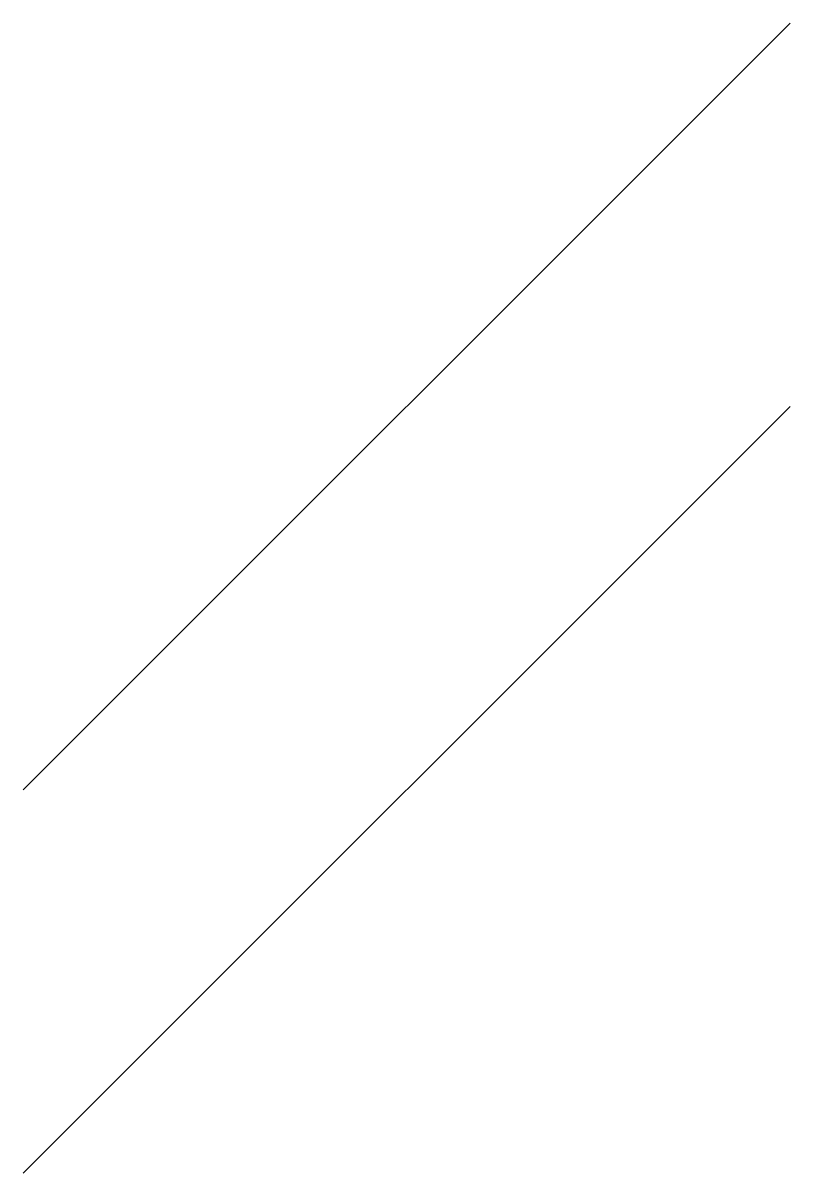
# Model space of a CAD drawing. Header units: millimetres. Extents: x -10115.076 to -10114.951, y 47.731 to 47.919.
import ezdxf

# ---------------------------------------------------------------- set-up
doc = ezdxf.new("R2010")
doc.units = ezdxf.units.MM
doc.header["$LTSCALE"] = 10
doc.layers.add('Tub_componentes', color=2, linetype='Continuous')

msp = doc.modelspace()

# ---------------------------------------------------------------- linework, layer by layer
at = {"layer": 'Tub_componentes', "color": 2}
for p, q in [((-10115.07623, 47.79359), (-10114.95123, 47.91859)), ((-10115.07623, 47.73109), (-10114.95123, 47.85609))]:
    msp.add_line(p, q, dxfattribs=at)

doc.saveas('drawing.dxf')
